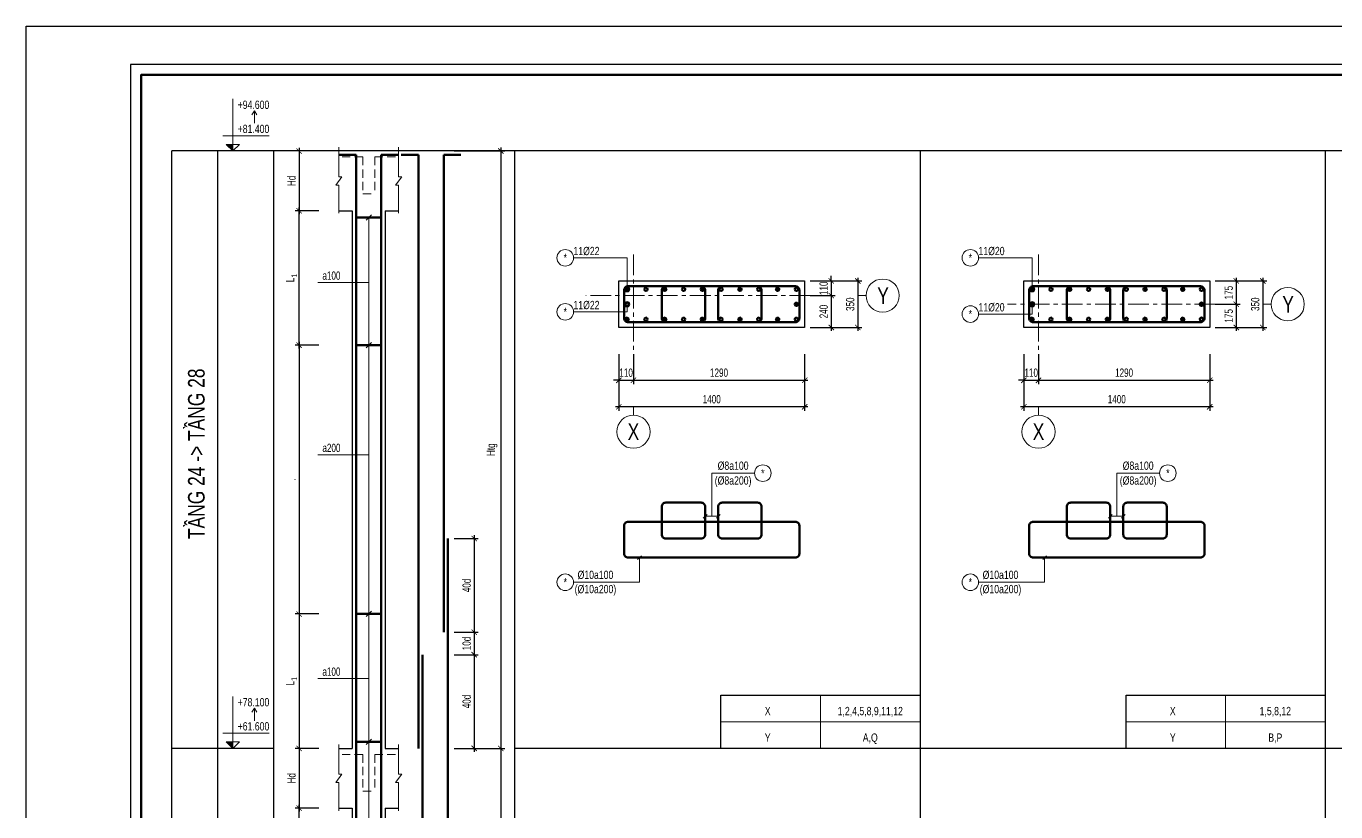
# Model space of a CAD drawing. Header units: millimetres. Extents: x -17374 to 181693, y -29783 to 15580.
# Drawn here: x 22982 to 32851, y 9663 to 15580 of the extents above; entities that cross this region are included whole.
import ezdxf
from ezdxf.enums import TextEntityAlignment as Align

# ---------------------------------------------------------------- set-up
doc = ezdxf.new("R2010")
doc.units = ezdxf.units.MM
doc.header["$LTSCALE"] = 250
doc.header["$MEASUREMENT"] = 0
for name, pattern in [('CENTER', [2, 1.25, -0.25, 0.25, -0.25]), ('CENTER2', [1.125, 0.75, -0.125, 0.125, -0.125]), ('HIDDEN', [0.375, 0.25, -0.125])]:
    doc.linetypes.add(name, pattern=pattern)
doc.layers.add('CDC-KHUNGTEN', color=7, linetype='Continuous')
for name, color, linetype, lineweight in [('CDC.01.AXIS', 160, 'CENTER2', 13), ('CDC.02.DIM', 1, 'Continuous', 18), ('CDC.03.BORDER', 3, 'Continuous', 25), ('CDC.04.HIDDEN', 8, 'HIDDEN', 15), ('CDC.05.STEEL', 4, 'Continuous', 50), ('CDC.06.TEXT', 2, 'Continuous', 18), ('CDC.11.NOTE', 8, 'Continuous', 18), ('CDC.14.STEELNUM', 9, 'Continuous', 18), ('STEEL_NODE', 6, 'Continuous', 50)]:
    doc.layers.add(name, color=color, linetype=linetype, lineweight=lineweight)
doc.styles.add('KC_BIGTEXT', font='arial.ttf', dxfattribs={"width": 0.7})
doc.styles.add('KC_SMTEXT', font='arial.ttf', dxfattribs={"width": 0.7})
doc.styles.add('KCS_BIGTEXT', font='arial.ttf', dxfattribs={"width": 0.75})
doc.styles.add('KCS_SMTEXT', font='arial.ttf', dxfattribs={"width": 0.7})
doc.dimstyles.new('KC_DIM25', dxfattribs={"dimtxt": 62.5, "dimasz": 40, "dimexe": 30, "dimexo": 0, "dimgap": 25, "dimtad": 1, "dimdec": 0, "dimzin": 13, "dimdsep": 46, "dimtxsty": 'KC_SMTEXT', "dimblk": 'ARCHTICK', "dimcen": 0, "dimdle": 25, "dimclrd": 1, "dimclre": 1, "dimclrt": 2, "dimadec": 0, "dimazin": 0, "dimtfac": 1, "dimtdec": 0, "dimtix": 1, "dimtmove": 2, "dimatfit": 3, "dimfxl": 1, "dimtolj": 1, "dimtzin": 13, "dimarcsym": 0})
doc.dimstyles.new('KCS_DIM25', dxfattribs={"dimscale": 25, "dimtxt": 2.5, "dimasz": 1.6, "dimexe": 1.2, "dimexo": 0, "dimgap": 1, "dimtad": 1, "dimdec": 0, "dimzin": 0, "dimdsep": 46, "dimtxsty": 'KCS_SMTEXT', "dimblk": 'ARCHTICK', "dimcen": 0, "dimdle": 1, "dimclrd": 1, "dimclre": 1, "dimclrt": 2, "dimadec": 0, "dimazin": 0, "dimtfac": 1, "dimtdec": 0, "dimtix": 1, "dimtmove": 2, "dimatfit": 3, "dimfxl": 1, "dimtolj": 1, "dimtzin": 0, "dimarcsym": 0})

# ---------------------------------------------------------------- blocks, each defined once
blk = doc.blocks.new('_ArchTick')
at = {"color": 0, "linetype": 'ByBlock', "const_width": 0.15}
blk.add_lwpolyline([(-0.5, -0.5), (0.5, 0.5)], dxfattribs=at)
blk = doc.blocks.new('*D420')
at = {"layer": 'CDC.02.DIM', "color": 1, "lineweight": -2, "transparency": 16777216}
for p, q in [((25038.3, 10165.3), (25038.3, 9665.3)), ((25188.3, 10140.3), (25008.3, 10140.3)), ((25188.3, 9690.3), (25008.3, 9690.3))]:
    blk.add_line(p, q, dxfattribs=at)
at = {"layer": 'Defpoints', "color": 0, "transparency": 16777216}
for p in [(25188.3, 10140.3), (25038.3, 9690.3), (25188.3, 9690.3)]:
    blk.add_point(p, dxfattribs=at)
at = {"layer": 'CDC.02.DIM', "color": 1, "lineweight": -2, "transparency": 16777216, "xscale": 40, "yscale": 40, "zscale": 40}
for p, rotation in [((25038.3, 10140.3), 90), ((25038.3, 9690.3), 270)]:
    blk.add_blockref('_ArchTick', p, dxfattribs=dict(at, rotation=rotation))
at = {"layer": 'CDC.02.DIM', "color": 2, "transparency": 16777216, "insert": (24981.5, 9915.3), "char_height": 62.5, "attachment_point": 5, "rotation": 90, "style": 'KC_SMTEXT'}
blk.add_mtext('\\A1;Hd', dxfattribs=at)
blk = doc.blocks.new('*D424')
at = {"layer": 'CDC.02.DIM', "color": 1, "lineweight": -2, "transparency": 16777216}
for p, q in [((26558.3, 10165.3), (26558.3, 5615.3)), ((26208.3, 10140.3), (26588.3, 10140.3)), ((26208.3, 5640.3), (26588.3, 5640.3))]:
    blk.add_line(p, q, dxfattribs=at)
at = {"layer": 'Defpoints', "color": 0, "transparency": 16777216}
for p in [(26208.3, 10140.3), (26208.3, 5640.3), (26558.3, 5640.3)]:
    blk.add_point(p, dxfattribs=at)
at = {"layer": 'CDC.02.DIM', "color": 1, "lineweight": -2, "transparency": 16777216, "xscale": 40, "yscale": 40, "zscale": 40}
for p, rotation in [((26558.3, 10140.3), 90), ((26558.3, 5640.3), 270)]:
    blk.add_blockref('_ArchTick', p, dxfattribs=dict(at, rotation=rotation))
at = {"layer": 'CDC.02.DIM', "color": 2, "transparency": 16777216, "insert": (26492.9, 7890.3), "char_height": 62.5, "attachment_point": 5, "rotation": 90, "style": 'KC_SMTEXT'}
blk.add_mtext('\\A1;Htg', dxfattribs=at)
blk = doc.blocks.new('*D425')
at = {"layer": 'CDC.02.DIM', "color": 1, "lineweight": -2, "transparency": 16777216}
for p, q in [((25188.3, 9690.3), (25008.3, 9690.3)), ((25038.3, 8652.8), (25038.3, 9715.3)), ((25188.3, 8677.8), (25008.3, 8677.8))]:
    blk.add_line(p, q, dxfattribs=at)
at = {"layer": 'Defpoints', "color": 0, "transparency": 16777216}
for p in [(25038.3, 9690.3), (25188.3, 9690.3), (25188.3, 8677.8)]:
    blk.add_point(p, dxfattribs=at)
at = {"layer": 'CDC.02.DIM', "color": 1, "lineweight": -2, "transparency": 16777216, "xscale": 40, "yscale": 40, "zscale": 40}
for p, rotation in [((25038.3, 9690.3), 90), ((25038.3, 8677.8), 270)]:
    blk.add_blockref('_ArchTick', p, dxfattribs=dict(at, rotation=rotation))
at = {"layer": 'CDC.02.DIM', "color": 2, "transparency": 16777216, "insert": (24982.1, 9184.1), "char_height": 62.5, "attachment_point": 5, "rotation": 90, "style": 'KC_SMTEXT'}
blk.add_mtext('\\A1;L{\\H0.7x;\\S^ 1;}', dxfattribs=at)
blk = doc.blocks.new('*D426')
at = {"layer": 'CDC.02.DIM', "color": 1, "lineweight": -2, "transparency": 16777216}
for p, q in [((25188.3, 14640.2), (25008.3, 14640.2)), ((25038.3, 14665.2), (25038.3, 14165.2)), ((25188.3, 14190.2), (25008.3, 14190.2))]:
    blk.add_line(p, q, dxfattribs=at)
at = {"layer": 'Defpoints', "color": 0, "transparency": 16777216}
for p in [(25188.3, 14640.2), (25038.3, 14190.2), (25188.3, 14190.2)]:
    blk.add_point(p, dxfattribs=at)
at = {"layer": 'CDC.02.DIM', "color": 1, "lineweight": -2, "transparency": 16777216, "xscale": 40, "yscale": 40, "zscale": 40}
for p, rotation in [((25038.3, 14640.2), 90), ((25038.3, 14190.2), 270)]:
    blk.add_blockref('_ArchTick', p, dxfattribs=dict(at, rotation=rotation))
at = {"layer": 'CDC.02.DIM', "color": 2, "transparency": 16777216, "insert": (24981.5, 14415.2), "char_height": 62.5, "attachment_point": 5, "rotation": 90, "style": 'KC_SMTEXT'}
blk.add_mtext('\\A1;Hd', dxfattribs=at)
blk = doc.blocks.new('*D413')
at = {"layer": 'CDC.02.DIM', "color": 1, "lineweight": -2, "transparency": 16777216}
for p, q in [((25038.3, 13152.7), (25038.3, 14215.2)), ((25188.3, 14190.2), (25008.3, 14190.2)), ((25188.3, 13177.7), (25008.3, 13177.7))]:
    blk.add_line(p, q, dxfattribs=at)
at = {"layer": 'Defpoints', "color": 0, "transparency": 16777216}
for p in [(25038.3, 14190.2), (25188.3, 14190.2), (25188.3, 13177.7)]:
    blk.add_point(p, dxfattribs=at)
at = {"layer": 'CDC.02.DIM', "color": 1, "lineweight": -2, "transparency": 16777216, "xscale": 40, "yscale": 40, "zscale": 40}
for p, rotation in [((25038.3, 14190.2), 90), ((25038.3, 13177.7), 270)]:
    blk.add_blockref('_ArchTick', p, dxfattribs=dict(at, rotation=rotation))
at = {"layer": 'CDC.02.DIM', "color": 2, "transparency": 16777216, "insert": (24982.1, 13683.9), "char_height": 62.5, "attachment_point": 5, "rotation": 90, "style": 'KC_SMTEXT'}
blk.add_mtext('\\A1;L{\\H0.7x;\\S^ 1;}', dxfattribs=at)
blk = doc.blocks.new('*D414')
at = {"layer": 'CDC.02.DIM', "color": 1, "lineweight": -2, "transparency": 16777216}
for p, q in [((25188.3, 13177.7), (25008.3, 13177.7)), ((25038.3, 13202.7), (25038.3, 11127.8)), ((25188.3, 11152.8), (25008.3, 11152.8))]:
    blk.add_line(p, q, dxfattribs=at)
at = {"layer": 'Defpoints', "color": 0, "transparency": 16777216}
for p in [(25188.3, 13177.7), (25038.3, 11152.8), (25188.3, 11152.8)]:
    blk.add_point(p, dxfattribs=at)
at = {"layer": 'CDC.02.DIM', "color": 1, "lineweight": -2, "transparency": 16777216, "xscale": 40, "yscale": 40, "zscale": 40}
for p, rotation in [((25038.3, 13177.7), 90), ((25038.3, 11152.8), 270)]:
    blk.add_blockref('_ArchTick', p, dxfattribs=dict(at, rotation=rotation))
at = {"layer": 'CDC.02.DIM', "color": 2, "transparency": 16777216, "insert": (24982.1, 12165.3), "char_height": 62.5, "attachment_point": 5, "rotation": 90, "style": 'KCS_SMTEXT'}
blk.add_mtext('\\A1;.', dxfattribs=at)
blk = doc.blocks.new('*D415')
at = {"layer": 'CDC.02.DIM', "color": 1, "lineweight": -2, "transparency": 16777216}
for p, q in [((25188.3, 11152.8), (25008.3, 11152.8)), ((25038.3, 11177.8), (25038.3, 10115.3)), ((25188.3, 10140.3), (25008.3, 10140.3))]:
    blk.add_line(p, q, dxfattribs=at)
at = {"layer": 'Defpoints', "color": 0, "transparency": 16777216}
for p in [(25188.3, 11152.8), (25038.3, 10140.3), (25188.3, 10140.3)]:
    blk.add_point(p, dxfattribs=at)
at = {"layer": 'CDC.02.DIM', "color": 1, "lineweight": -2, "transparency": 16777216, "xscale": 40, "yscale": 40, "zscale": 40}
for p, rotation in [((25038.3, 11152.8), 90), ((25038.3, 10140.3), 270)]:
    blk.add_blockref('_ArchTick', p, dxfattribs=dict(at, rotation=rotation))
at = {"layer": 'CDC.02.DIM', "color": 2, "transparency": 16777216, "insert": (24982.1, 10646.6), "char_height": 62.5, "attachment_point": 5, "rotation": 90, "style": 'KCS_SMTEXT'}
blk.add_mtext('\\A1;L{\\H0.7x;\\S^ 1;}', dxfattribs=at)
blk = doc.blocks.new('COS_CD')
at = {"layer": 'CDC.02.DIM'}
blk.add_hatch(color=256, dxfattribs=at).paths.add_polyline_path([(37.5, 50), (87.5, 0), (87.5, 50)])
for p, q in [((0, 0), (175, 0)), ((37.5, 50), (137.5, 50)), ((87.5, 0), (37.5, 50)), ((87.5, 0), (87.5, 50)), ((87.5, 0), (137.5, 50))]:
    blk.add_line(p, q, dxfattribs=at)
blk = doc.blocks.new('*D450')
at = {"layer": 'CDC.02.DIM', "color": 1, "lineweight": -2, "transparency": 16777216}
for p, q in [((28890.4, 13661), (29078.6, 13661)), ((29048.6, 13661), (29048.6, 13701)), ((29048.6, 13661), (29048.6, 13551)), ((28890.4, 13551), (29078.6, 13551)), ((29048.6, 13551), (29048.6, 13511))]:
    blk.add_line(p, q, dxfattribs=at)
at = {"layer": 'Defpoints', "color": 0, "transparency": 16777216}
for p in [(28890.4, 13661), (28890.4, 13551), (29048.6, 13551)]:
    blk.add_point(p, dxfattribs=at)
at = {"layer": 'CDC.02.DIM', "color": 1, "lineweight": -2, "transparency": 16777216, "xscale": 40, "yscale": 40, "zscale": 40}
for p, rotation in [((29048.6, 13661), 270), ((29048.6, 13551), 90)]:
    blk.add_blockref('_ArchTick', p, dxfattribs=dict(at, rotation=rotation))
at = {"layer": 'CDC.02.DIM', "color": 2, "transparency": 16777216, "insert": (28991.6, 13606), "char_height": 62.5, "attachment_point": 5, "rotation": 90, "style": 'KCS_SMTEXT'}
blk.add_mtext('\\A1;110', dxfattribs=at)
blk = doc.blocks.new('*D451')
at = {"layer": 'CDC.02.DIM', "color": 1, "lineweight": -2, "transparency": 16777216}
for p, q in [((28890.4, 13661), (29278.6, 13661)), ((29248.6, 13686), (29248.6, 13286)), ((28890.4, 13311), (29278.6, 13311))]:
    blk.add_line(p, q, dxfattribs=at)
at = {"layer": 'Defpoints', "color": 0, "transparency": 16777216}
for p in [(28890.4, 13661), (28890.4, 13311), (29248.6, 13311)]:
    blk.add_point(p, dxfattribs=at)
at = {"layer": 'CDC.02.DIM', "color": 1, "lineweight": -2, "transparency": 16777216, "xscale": 40, "yscale": 40, "zscale": 40}
for p, rotation in [((29248.6, 13661), 90), ((29248.6, 13311), 270)]:
    blk.add_blockref('_ArchTick', p, dxfattribs=dict(at, rotation=rotation))
at = {"layer": 'CDC.02.DIM', "color": 2, "transparency": 16777216, "insert": (29191.6, 13486), "char_height": 62.5, "attachment_point": 5, "rotation": 90, "style": 'KCS_SMTEXT'}
blk.add_mtext('\\A1;350', dxfattribs=at)
blk = doc.blocks.new('*D452')
at = {"layer": 'CDC.02.DIM', "color": 1, "lineweight": -2, "transparency": 16777216}
for p, q in [((28890.4, 13551), (29078.6, 13551)), ((29048.6, 13576), (29048.6, 13286)), ((28890.4, 13311), (29078.6, 13311))]:
    blk.add_line(p, q, dxfattribs=at)
at = {"layer": 'Defpoints', "color": 0, "transparency": 16777216}
for p in [(28890.4, 13551), (28890.4, 13311), (29048.6, 13311)]:
    blk.add_point(p, dxfattribs=at)
at = {"layer": 'CDC.02.DIM', "color": 1, "lineweight": -2, "transparency": 16777216, "xscale": 40, "yscale": 40, "zscale": 40}
for p, rotation in [((29048.6, 13551), 90), ((29048.6, 13311), 270)]:
    blk.add_blockref('_ArchTick', p, dxfattribs=dict(at, rotation=rotation))
at = {"layer": 'CDC.02.DIM', "color": 2, "transparency": 16777216, "insert": (28991.6, 13431), "char_height": 62.5, "attachment_point": 5, "rotation": 90, "style": 'KCS_SMTEXT'}
blk.add_mtext('\\A1;240', dxfattribs=at)
blk = doc.blocks.new('*D453')
at = {"layer": 'CDC.02.DIM', "color": 1, "lineweight": -2, "transparency": 16777216}
for p, q in [((27448.1, 13109.6), (27448.1, 12883.2)), ((27558.1, 13109.6), (27558.1, 12883.2)), ((27448.1, 12913.2), (27408.1, 12913.2)), ((27448.1, 12913.2), (27558.1, 12913.2)), ((27558.1, 12913.2), (27598.1, 12913.2))]:
    blk.add_line(p, q, dxfattribs=at)
at = {"layer": 'Defpoints', "color": 0, "transparency": 16777216}
for p in [(27448.1, 13109.6), (27558.1, 13109.6), (27558.1, 12913.2)]:
    blk.add_point(p, dxfattribs=at)
at = {"layer": 'CDC.02.DIM', "color": 1, "lineweight": -2, "transparency": 16777216, "xscale": 40, "yscale": 40, "zscale": 40}
blk.add_blockref('_ArchTick', (27448.1, 12913.2), dxfattribs=at)
at = {"layer": 'CDC.02.DIM', "color": 1, "lineweight": -2, "transparency": 16777216, "xscale": 40, "yscale": 40, "zscale": 40, "rotation": 180}
blk.add_blockref('_ArchTick', (27558.1, 12913.2), dxfattribs=at)
at = {"layer": 'CDC.02.DIM', "color": 2, "transparency": 16777216, "insert": (27503.1, 12970.2), "char_height": 62.5, "attachment_point": 5, "style": 'KCS_SMTEXT'}
blk.add_mtext('\\A1;110', dxfattribs=at)
blk = doc.blocks.new('*D454')
at = {"layer": 'CDC.02.DIM', "color": 1, "lineweight": -2, "transparency": 16777216}
for p, q in [((27448.1, 13109.6), (27448.1, 12683.2)), ((28848.1, 13109.6), (28848.1, 12683.2)), ((28873.1, 12713.2), (27423.1, 12713.2))]:
    blk.add_line(p, q, dxfattribs=at)
at = {"layer": 'Defpoints', "color": 0, "transparency": 16777216}
for p in [(27448.1, 13109.6), (28848.1, 13109.6), (27448.1, 12713.2)]:
    blk.add_point(p, dxfattribs=at)
at = {"layer": 'CDC.02.DIM', "color": 1, "lineweight": -2, "transparency": 16777216, "xscale": 40, "yscale": 40, "zscale": 40, "rotation": 180}
blk.add_blockref('_ArchTick', (27448.1, 12713.2), dxfattribs=at)
at = {"layer": 'CDC.02.DIM', "color": 1, "lineweight": -2, "transparency": 16777216, "xscale": 40, "yscale": 40, "zscale": 40}
blk.add_blockref('_ArchTick', (28848.1, 12713.2), dxfattribs=at)
at = {"layer": 'CDC.02.DIM', "color": 2, "transparency": 16777216, "insert": (28148.1, 12770.2), "char_height": 62.5, "attachment_point": 5, "style": 'KCS_SMTEXT'}
blk.add_mtext('\\A1;1400', dxfattribs=at)
blk = doc.blocks.new('KC_SNODE')
at = {"layer": 'STEEL_NODE'}
blk.add_hatch(color=256, dxfattribs=at).paths.add_polyline_path([(12.5, 0, 1), (-12.5, 0, 1)])
blk.add_circle((0, 0), 12.5, dxfattribs=at)
blk = doc.blocks.new('KC_SNODE_2')
at = {"layer": 'STEEL_NODE', "color": 3}
blk.add_circle((0, 0), 12.5, dxfattribs=at)
blk = doc.blocks.new('*D458')
at = {"layer": 'CDC.02.DIM', "color": 1, "lineweight": -2, "transparency": 16777216}
for p, q in [((27558.1, 13109.6), (27558.1, 12883.2)), ((28848.1, 13109.6), (28848.1, 12883.2)), ((27533.1, 12913.2), (28873.1, 12913.2))]:
    blk.add_line(p, q, dxfattribs=at)
at = {"layer": 'Defpoints', "color": 0, "transparency": 16777216}
for p in [(27558.1, 13109.6), (28848.1, 13109.6), (28848.1, 12913.2)]:
    blk.add_point(p, dxfattribs=at)
at = {"layer": 'CDC.02.DIM', "color": 1, "lineweight": -2, "transparency": 16777216, "xscale": 40, "yscale": 40, "zscale": 40, "rotation": 180}
blk.add_blockref('_ArchTick', (27558.1, 12913.2), dxfattribs=at)
at = {"layer": 'CDC.02.DIM', "color": 1, "lineweight": -2, "transparency": 16777216, "xscale": 40, "yscale": 40, "zscale": 40}
blk.add_blockref('_ArchTick', (28848.1, 12913.2), dxfattribs=at)
at = {"layer": 'CDC.02.DIM', "color": 2, "transparency": 16777216, "insert": (28203.1, 12970.2), "char_height": 62.5, "attachment_point": 5, "style": 'KCS_SMTEXT'}
blk.add_mtext('\\A1;1290', dxfattribs=at)
blk = doc.blocks.new('_Axis name')
at = {"layer": 'CDC.02.DIM'}
blk.add_line((0, 2.5), (0, 0), dxfattribs=at)
blk.add_circle((0, 7.5), 5, dxfattribs=at)
at = {"layer": 'CDC.02.DIM', "color": 4, "style": 'KCS_BIGTEXT', "width": 0.75}
blk.add_attdef('.', text='', height=5, rotation=180, dxfattribs=at).set_placement((0, 7.5), align=Align.MIDDLE)
blk = doc.blocks.new('*D427')
at = {"layer": 'CDC.02.DIM', "color": 1, "lineweight": -2, "transparency": 16777216}
for p, q in [((30500.4, 13109.6), (30500.4, 12883.2)), ((30610.4, 13109.6), (30610.4, 12883.2)), ((30500.4, 12913.2), (30460.4, 12913.2)), ((30500.4, 12913.2), (30610.4, 12913.2)), ((30610.4, 12913.2), (30650.4, 12913.2))]:
    blk.add_line(p, q, dxfattribs=at)
at = {"layer": 'Defpoints', "color": 0, "transparency": 16777216}
for p in [(30500.4, 13109.6), (30610.4, 13109.6), (30610.4, 12913.2)]:
    blk.add_point(p, dxfattribs=at)
at = {"layer": 'CDC.02.DIM', "color": 1, "lineweight": -2, "transparency": 16777216, "xscale": 40, "yscale": 40, "zscale": 40}
blk.add_blockref('_ArchTick', (30500.4, 12913.2), dxfattribs=at)
at = {"layer": 'CDC.02.DIM', "color": 1, "lineweight": -2, "transparency": 16777216, "xscale": 40, "yscale": 40, "zscale": 40, "rotation": 180}
blk.add_blockref('_ArchTick', (30610.4, 12913.2), dxfattribs=at)
at = {"layer": 'CDC.02.DIM', "color": 2, "transparency": 16777216, "insert": (30555.4, 12970.2), "char_height": 62.5, "attachment_point": 5, "style": 'KCS_SMTEXT'}
blk.add_mtext('\\A1;110', dxfattribs=at)
blk = doc.blocks.new('*D428')
at = {"layer": 'CDC.02.DIM', "color": 1, "lineweight": -2, "transparency": 16777216}
for p, q in [((30500.4, 13109.6), (30500.4, 12683.2)), ((31900.4, 13109.6), (31900.4, 12683.2)), ((31925.4, 12713.2), (30475.4, 12713.2))]:
    blk.add_line(p, q, dxfattribs=at)
at = {"layer": 'Defpoints', "color": 0, "transparency": 16777216}
for p in [(30500.4, 13109.6), (31900.4, 13109.6), (30500.4, 12713.2)]:
    blk.add_point(p, dxfattribs=at)
at = {"layer": 'CDC.02.DIM', "color": 1, "lineweight": -2, "transparency": 16777216, "xscale": 40, "yscale": 40, "zscale": 40, "rotation": 180}
blk.add_blockref('_ArchTick', (30500.4, 12713.2), dxfattribs=at)
at = {"layer": 'CDC.02.DIM', "color": 1, "lineweight": -2, "transparency": 16777216, "xscale": 40, "yscale": 40, "zscale": 40}
blk.add_blockref('_ArchTick', (31900.4, 12713.2), dxfattribs=at)
at = {"layer": 'CDC.02.DIM', "color": 2, "transparency": 16777216, "insert": (31200.4, 12770.2), "char_height": 62.5, "attachment_point": 5, "style": 'KCS_SMTEXT'}
blk.add_mtext('\\A1;1400', dxfattribs=at)
blk = doc.blocks.new('*D429')
at = {"layer": 'CDC.02.DIM', "color": 1, "lineweight": -2, "transparency": 16777216}
for p, q in [((30610.4, 13109.6), (30610.4, 12883.2)), ((31900.4, 13109.6), (31900.4, 12883.2)), ((30585.4, 12913.2), (31925.4, 12913.2))]:
    blk.add_line(p, q, dxfattribs=at)
at = {"layer": 'Defpoints', "color": 0, "transparency": 16777216}
for p in [(30610.4, 13109.6), (31900.4, 13109.6), (31900.4, 12913.2)]:
    blk.add_point(p, dxfattribs=at)
at = {"layer": 'CDC.02.DIM', "color": 1, "lineweight": -2, "transparency": 16777216, "xscale": 40, "yscale": 40, "zscale": 40, "rotation": 180}
blk.add_blockref('_ArchTick', (30610.4, 12913.2), dxfattribs=at)
at = {"layer": 'CDC.02.DIM', "color": 1, "lineweight": -2, "transparency": 16777216, "xscale": 40, "yscale": 40, "zscale": 40}
blk.add_blockref('_ArchTick', (31900.4, 12913.2), dxfattribs=at)
at = {"layer": 'CDC.02.DIM', "color": 2, "transparency": 16777216, "insert": (31255.4, 12970.2), "char_height": 62.5, "attachment_point": 5, "style": 'KCS_SMTEXT'}
blk.add_mtext('\\A1;1290', dxfattribs=at)
blk = doc.blocks.new('*D462')
at = {"layer": 'CDC.02.DIM', "color": 1, "lineweight": -2, "transparency": 16777216}
for p, q in [((31942.7, 13661), (32130.8, 13661)), ((32100.8, 13686), (32100.8, 13461)), ((31942.7, 13486), (32130.8, 13486))]:
    blk.add_line(p, q, dxfattribs=at)
at = {"layer": 'Defpoints', "color": 0, "transparency": 16777216}
for p in [(31942.7, 13661), (31942.7, 13486), (32100.8, 13486)]:
    blk.add_point(p, dxfattribs=at)
at = {"layer": 'CDC.02.DIM', "color": 1, "lineweight": -2, "transparency": 16777216, "xscale": 40, "yscale": 40, "zscale": 40}
for p, rotation in [((32100.8, 13661), 90), ((32100.8, 13486), 270)]:
    blk.add_blockref('_ArchTick', p, dxfattribs=dict(at, rotation=rotation))
at = {"layer": 'CDC.02.DIM', "color": 2, "transparency": 16777216, "insert": (32043.9, 13573.5), "char_height": 62.5, "attachment_point": 5, "rotation": 90, "style": 'KCS_SMTEXT'}
blk.add_mtext('\\A1;175', dxfattribs=at)
blk = doc.blocks.new('*D463')
at = {"layer": 'CDC.02.DIM', "color": 1, "lineweight": -2, "transparency": 16777216}
for p, q in [((31942.7, 13661), (32330.8, 13661)), ((32300.8, 13686), (32300.8, 13286)), ((31942.7, 13311), (32330.8, 13311))]:
    blk.add_line(p, q, dxfattribs=at)
at = {"layer": 'Defpoints', "color": 0, "transparency": 16777216}
for p in [(31942.7, 13661), (31942.7, 13311), (32300.8, 13311)]:
    blk.add_point(p, dxfattribs=at)
at = {"layer": 'CDC.02.DIM', "color": 1, "lineweight": -2, "transparency": 16777216, "xscale": 40, "yscale": 40, "zscale": 40}
for p, rotation in [((32300.8, 13661), 90), ((32300.8, 13311), 270)]:
    blk.add_blockref('_ArchTick', p, dxfattribs=dict(at, rotation=rotation))
at = {"layer": 'CDC.02.DIM', "color": 2, "transparency": 16777216, "insert": (32243.9, 13486), "char_height": 62.5, "attachment_point": 5, "rotation": 90, "style": 'KCS_SMTEXT'}
blk.add_mtext('\\A1;350', dxfattribs=at)
blk = doc.blocks.new('*D464')
at = {"layer": 'CDC.02.DIM', "color": 1, "lineweight": -2, "transparency": 16777216}
for p, q in [((31942.7, 13486), (32130.8, 13486)), ((32100.8, 13511), (32100.8, 13286)), ((31942.7, 13311), (32130.8, 13311))]:
    blk.add_line(p, q, dxfattribs=at)
at = {"layer": 'Defpoints', "color": 0, "transparency": 16777216}
for p in [(31942.7, 13486), (31942.7, 13311), (32100.8, 13311)]:
    blk.add_point(p, dxfattribs=at)
at = {"layer": 'CDC.02.DIM', "color": 1, "lineweight": -2, "transparency": 16777216, "xscale": 40, "yscale": 40, "zscale": 40}
for p, rotation in [((32100.8, 13486), 90), ((32100.8, 13311), 270)]:
    blk.add_blockref('_ArchTick', p, dxfattribs=dict(at, rotation=rotation))
at = {"layer": 'CDC.02.DIM', "color": 2, "transparency": 16777216, "insert": (32043.9, 13398.5), "char_height": 62.5, "attachment_point": 5, "rotation": 90, "style": 'KCS_SMTEXT'}
blk.add_mtext('\\A1;175', dxfattribs=at)
blk = doc.blocks.new('*D490')
at = {"layer": 'CDC.02.DIM', "color": 1, "lineweight": -2, "transparency": 16777216}
for p, q in [((26208.3, 11014.8), (26388.3, 11014.8)), ((26358.3, 11039.8), (26358.3, 10821.2)), ((26208.3, 10846.2), (26388.3, 10846.2))]:
    blk.add_line(p, q, dxfattribs=at)
at = {"layer": 'Defpoints', "color": 0, "transparency": 16777216}
for p in [(26208.3, 11014.8), (26208.3, 10846.2), (26358.3, 10846.2)]:
    blk.add_point(p, dxfattribs=at)
at = {"layer": 'CDC.02.DIM', "color": 1, "lineweight": -2, "transparency": 16777216, "xscale": 40, "yscale": 40, "zscale": 40}
for p, rotation in [((26358.3, 11014.8), 90), ((26358.3, 10846.2), 270)]:
    blk.add_blockref('_ArchTick', p, dxfattribs=dict(at, rotation=rotation))
at = {"layer": 'CDC.02.DIM', "color": 2, "transparency": 16777216, "insert": (26301.4, 10930.5), "char_height": 62.5, "attachment_point": 5, "rotation": 90, "style": 'KC_SMTEXT'}
blk.add_mtext('\\A1;10d', dxfattribs=at)
blk = doc.blocks.new('*D491')
at = {"layer": 'CDC.02.DIM', "color": 1, "lineweight": -2, "transparency": 16777216}
for p, q in [((26358.3, 11745.7), (26358.3, 10989.8)), ((26208.3, 11720.7), (26388.3, 11720.7)), ((26208.3, 11014.8), (26388.3, 11014.8))]:
    blk.add_line(p, q, dxfattribs=at)
at = {"layer": 'Defpoints', "color": 0, "transparency": 16777216}
for p in [(26208.3, 11720.7), (26208.3, 11014.8), (26358.3, 11014.8)]:
    blk.add_point(p, dxfattribs=at)
at = {"layer": 'CDC.02.DIM', "color": 1, "lineweight": -2, "transparency": 16777216, "xscale": 40, "yscale": 40, "zscale": 40}
for p, rotation in [((26358.3, 11720.7), 90), ((26358.3, 11014.8), 270)]:
    blk.add_blockref('_ArchTick', p, dxfattribs=dict(at, rotation=rotation))
at = {"layer": 'CDC.02.DIM', "color": 2, "transparency": 16777216, "insert": (26301.4, 11367.8), "char_height": 62.5, "attachment_point": 5, "rotation": 90, "style": 'KC_SMTEXT'}
blk.add_mtext('\\A1;40d', dxfattribs=at)
blk = doc.blocks.new('*D492')
at = {"layer": 'CDC.02.DIM', "color": 1, "lineweight": -2, "transparency": 16777216}
for p, q in [((26358.3, 10871.2), (26358.3, 10115.3)), ((26208.3, 10846.2), (26388.3, 10846.2)), ((26208.3, 10140.3), (26388.3, 10140.3))]:
    blk.add_line(p, q, dxfattribs=at)
at = {"layer": 'Defpoints', "color": 0, "transparency": 16777216}
for p in [(26208.3, 10846.2), (26208.3, 10140.3), (26358.3, 10140.3)]:
    blk.add_point(p, dxfattribs=at)
at = {"layer": 'CDC.02.DIM', "color": 1, "lineweight": -2, "transparency": 16777216, "xscale": 40, "yscale": 40, "zscale": 40}
for p, rotation in [((26358.3, 10846.2), 90), ((26358.3, 10140.3), 270)]:
    blk.add_blockref('_ArchTick', p, dxfattribs=dict(at, rotation=rotation))
at = {"layer": 'CDC.02.DIM', "color": 2, "transparency": 16777216, "insert": (26301.4, 10493.3), "char_height": 62.5, "attachment_point": 5, "rotation": 90, "style": 'KC_SMTEXT'}
blk.add_mtext('\\A1;40d', dxfattribs=at)
blk = doc.blocks.new('*D493')
at = {"layer": 'CDC.02.DIM', "color": 1, "lineweight": -2, "transparency": 16777216}
for p, q in [((26208.3, 14640.3), (26588.3, 14640.3)), ((26558.3, 14665.3), (26558.3, 10115.3)), ((26208.3, 10140.3), (26588.3, 10140.3))]:
    blk.add_line(p, q, dxfattribs=at)
at = {"layer": 'Defpoints', "color": 0, "transparency": 16777216}
for p in [(26208.3, 14640.3), (26208.3, 10140.3), (26558.3, 10140.3)]:
    blk.add_point(p, dxfattribs=at)
at = {"layer": 'CDC.02.DIM', "color": 1, "lineweight": -2, "transparency": 16777216, "xscale": 40, "yscale": 40, "zscale": 40}
for p, rotation in [((26558.3, 14640.3), 90), ((26558.3, 10140.3), 270)]:
    blk.add_blockref('_ArchTick', p, dxfattribs=dict(at, rotation=rotation))
at = {"layer": 'CDC.02.DIM', "color": 2, "transparency": 16777216, "insert": (26492.9, 12390.3), "char_height": 62.5, "attachment_point": 5, "rotation": 90, "style": 'KC_SMTEXT'}
blk.add_mtext('\\A1;Htg', dxfattribs=at)
blk = doc.blocks.new('Khung tên chuẩn')
at = {"layer": 'CDC-KHUNGTEN', "color": 8}
blk.add_lwpolyline([(75096, 1100), (83000, 1100), (83000, 58300), (3000, 58300), (3000, 1100), (75096, 1100)], dxfattribs=at)
at = {"layer": 'CDC-KHUNGTEN', "color": 255, "lineweight": 60}
blk.add_lwpolyline([(74900, 1400), (74900, 58000), (3300, 58000), (3300, 1400), (74900, 1400)], close=True, dxfattribs=at)
at = {"layer": 'Defpoints', "color": 1, "ltscale": 0.2}
blk.add_lwpolyline([(0, 0), (0, 59400), (84100, 59400), (84100, 0), (0, 0)], close=True, dxfattribs=at)

msp = doc.modelspace()

# ---------------------------------------------------------------- linework, layer by layer
at = {"layer": 'CDC.01.AXIS', "linetype": 'CENTER', "ltscale": 0.5}
for p, q in [((27558.14, 13860.98), (27558.14, 13109.64)), ((30610.43, 13860.98), (30610.43, 13109.64)), ((28890.37, 13550.98), (27199.71, 13550.98)), ((31942.66, 13485.98), (30377.89, 13485.98))]:
    msp.add_line(p, q, dxfattribs=at)
at = {"layer": 'CDC.02.DIM'}
for p, q in [((24539.21, 14640.33), (24539.21, 15032.22)), ((24701.71, 14942.12), (24683.38, 14912.26)), ((24701.71, 14848.78), (24701.71, 14942.12)), ((24701.71, 14942.12), (24720.03, 14912.26)), ((24464.21, 14755.33), (24814.21, 14755.33)), ((29248.56, 13550.98), (29311.06, 13550.98)), ((32300.85, 13485.98), (32363.35, 13485.98)), ((24539.21, 10140.41), (24539.21, 10532.3)), ((24701.71, 10442.19), (24683.38, 10412.34)), ((24701.71, 10348.86), (24701.71, 10442.19)), ((24701.71, 10442.19), (24720.03, 10412.34)), ((24464.21, 10255.41), (24814.21, 10255.41))]:
    msp.add_line(p, q, dxfattribs=at)
for centre in [(29436.06, 13550.98), (32488.35, 13485.98)]:
    msp.add_circle(centre, 125, dxfattribs=at)
at = {"layer": 'CDC.03.BORDER'}
for p, q in [((24078.87, 449.69), (24078.87, 14640.33)), ((42262.73, 14640.33), (24078.87, 14640.33)), ((24426.71, 1140.33), (24426.71, 14640.33)), ((24849.22, 449.69), (24849.22, 14640.33)), ((26665.43, 449.69), (26665.43, 14640.33)), ((29717.72, 14640.33), (29717.72, 826.99)), ((32770.01, 14640.33), (32770.01, 826.99)), ((25338.3, 14190.18), (25438.3, 14190.18)), ((25438.3, 14190.18), (25438.3, 10140.33)), ((25583.3, 14160.18), (25543.3, 14120.18)), ((25688.3, 14190.18), (25688.3, 10140.33)), ((25688.3, 14190.18), (25788.3, 14190.18)), ((25583.3, 13197.72), (25543.3, 13157.72)), ((25583.3, 11172.79), (25543.3, 11132.79)), ((28217.72, 10140.33), (28217.72, 10540.33)), ((28217.72, 10140.33), (28217.72, 10540.33)), ((28217.72, 10540.33), (29717.72, 10540.33)), ((28217.72, 10540.33), (29717.72, 10540.33)), ((31270.01, 10140.33), (31270.01, 10540.33)), ((31270.01, 10140.33), (31270.01, 10540.33)), ((31270.01, 10540.33), (32770.01, 10540.33)), ((31270.01, 10540.33), (32770.01, 10540.33)), ((25583.3, 10210.33), (25543.3, 10170.33)), ((24849.22, 10140.33), (24078.87, 10140.33)), ((25338.3, 10140.44), (25438.3, 10140.44)), ((25688.3, 10140.44), (25788.3, 10140.44)), ((42262.73, 10140.33), (26665.43, 10140.33)), ((25338.3, 9690.33), (25438.3, 9690.33)), ((25438.3, 9690.33), (25438.3, 5640.49)), ((25688.3, 9690.33), (25688.3, 5640.49)), ((25688.3, 9690.33), (25788.3, 9690.33))]:
    msp.add_line(p, q, dxfattribs=at)
for points in [[(28848.14, 13660.98), (28848.14, 13310.98), (27448.14, 13310.98), (27448.14, 13660.98)], [(31900.43, 13660.98), (31900.43, 13310.98), (30500.43, 13310.98), (30500.43, 13660.98)]]:
    msp.add_lwpolyline(points, close=True, dxfattribs=at)
at = {"layer": 'CDC.04.HIDDEN', "color": 8, "linetype": 'HIDDEN'}
for p, q in [((25518.3, 14595.18), (25338.3, 14595.18)), ((25518.3, 14595.18), (25518.3, 14317.14)), ((25608.3, 14595.18), (25608.3, 14317.14)), ((25608.3, 14595.18), (25788.3, 14595.18)), ((25518.3, 14317.14), (25608.3, 14317.14)), ((25518.3, 10095.33), (25338.3, 10095.33)), ((25518.3, 10095.33), (25518.3, 9817.3)), ((25608.3, 10095.33), (25608.3, 9817.3)), ((25608.3, 10095.33), (25788.3, 10095.33)), ((25518.3, 9817.3), (25608.3, 9817.3))]:
    msp.add_line(p, q, dxfattribs=at)
at = {"layer": 'CDC.05.STEEL', "color": 4}
for p, q in [((25338.3, 14610.33), (25468.3, 14610.33)), ((25468.3, 14610.33), (25468.3, 10140.33)), ((25658.3, 14610.33), (25658.3, 10140.33)), ((25658.3, 14610.33), (25788.3, 14610.33)), ((25808.3, 14610.33), (25938.3, 14610.33)), ((25938.3, 14610.33), (25938.3, 10140.44)), ((26128.3, 14610.33), (26128.3, 11014.94)), ((26128.3, 14610.33), (26258.3, 14610.33)), ((25468.3, 14140.18), (25658.3, 14140.18)), ((25468.3, 13177.72), (25658.3, 13177.72)), ((26158.3, 11720.77), (26158.3, 6515)), ((25468.3, 11152.79), (25658.3, 11152.79)), ((25968.3, 10846.27), (25968.3, 5640.49)), ((25468.3, 10190.33), (25658.3, 10190.33)), ((25468.3, 10140.33), (25468.3, 5640.49)), ((25658.3, 10140.33), (25658.3, 5640.49))]:
    msp.add_line(p, q, dxfattribs=at)
at = {"layer": 'CDC.05.STEEL'}
for points in [[(27488.14, 13590.98), (27488.14, 13380.98, 0.4142136), (27518.14, 13350.98), (28778.4, 13350.98, 0.4142136), (28808.4, 13380.98), (28808.4, 13590.98, 0.4142136), (28778.4, 13620.98), (27518.14, 13620.98, 0.4142136)], [(27801.56, 13350.98), (28068.44, 13350.98, 0.4142136), (28098.44, 13380.98), (28098.44, 13590.98, 0.4142136), (28068.44, 13620.98), (27801.56, 13620.98, 0.4142136), (27771.56, 13590.98), (27771.56, 13380.98, 0.4142136)], [(28227.07, 13350.98), (28493.95, 13350.98, 0.4142136), (28523.95, 13380.98), (28523.95, 13590.98, 0.4142136), (28493.95, 13620.98), (28227.07, 13620.98, 0.4142136), (28197.07, 13590.98), (28197.07, 13380.98, 0.4142136)], [(30540.43, 13590.98), (30540.43, 13380.98, 0.4142136), (30570.43, 13350.98), (31830.68, 13350.98, 0.4142136), (31860.68, 13380.98), (31860.68, 13590.98, 0.4142136), (31830.68, 13620.98), (30570.43, 13620.98, 0.4142136)], [(30853.85, 13350.98), (31120.73, 13350.98, 0.4142136), (31150.73, 13380.98), (31150.73, 13590.98, 0.4142136), (31120.73, 13620.98), (30853.85, 13620.98, 0.4142136), (30823.85, 13590.98), (30823.85, 13380.98, 0.4142136)], [(31279.36, 13350.98), (31546.24, 13350.98, 0.4142136), (31576.24, 13380.98), (31576.24, 13590.98, 0.4142136), (31546.24, 13620.98), (31279.36, 13620.98, 0.4142136), (31249.36, 13590.98), (31249.36, 13380.98, 0.4142136)], [(27801.56, 11721.34), (28068.44, 11721.34, 0.4142136), (28098.44, 11751.34), (28098.44, 11961.34, 0.4142136), (28068.44, 11991.34), (27801.56, 11991.34, 0.4142136), (27771.56, 11961.34), (27771.56, 11751.34, 0.4142136)], [(28227.07, 11721.34), (28493.95, 11721.34, 0.4142136), (28523.95, 11751.34), (28523.95, 11961.34, 0.4142136), (28493.95, 11991.34), (28227.07, 11991.34, 0.4142136), (28197.07, 11961.34), (28197.07, 11751.34, 0.4142136)], [(30853.85, 11721.34), (31120.73, 11721.34, 0.4142136), (31150.73, 11751.34), (31150.73, 11961.34, 0.4142136), (31120.73, 11991.34), (30853.85, 11991.34, 0.4142136), (30823.85, 11961.34), (30823.85, 11751.34, 0.4142136)], [(31279.36, 11721.34), (31546.24, 11721.34, 0.4142136), (31576.24, 11751.34), (31576.24, 11961.34, 0.4142136), (31546.24, 11991.34), (31279.36, 11991.34, 0.4142136), (31249.36, 11961.34), (31249.36, 11751.34, 0.4142136)], [(27488.14, 11817.92), (27488.14, 11607.92, 0.4142136), (27518.14, 11577.92), (28778.4, 11577.92, 0.4142136), (28808.4, 11607.92), (28808.4, 11817.92, 0.4142136), (28778.4, 11847.92), (27518.14, 11847.92, 0.4142136)], [(30540.43, 11817.92), (30540.43, 11607.92, 0.4142136), (30570.43, 11577.92), (31830.68, 11577.92, 0.4142136), (31860.68, 11607.92), (31860.68, 11817.92, 0.4142136), (31830.68, 11847.92), (30570.43, 11847.92, 0.4142136)]]:
    msp.add_lwpolyline(points, format="xyb", close=True, dxfattribs=at)
at = {"layer": 'CDC.11.NOTE', "color": 1}
for p, q in [((25563.3, 5690.49), (25563.3, 14140.18)), ((25563.3, 13650.42), (25179.08, 13650.42)), ((25563.3, 12352.61), (25179.08, 12352.61)), ((28147.75, 11888.92), (28147.75, 12213.66)), ((28147.75, 12213.66), (28470.41, 12213.66)), ((31200.04, 11888.92), (31200.04, 12213.66)), ((31200.04, 12213.66), (31522.7, 12213.66)), ((28084.38, 11874.85), (28112.5, 11902.98)), ((28197.07, 11888.92), (28098.44, 11888.92)), ((28183.01, 11874.85), (28211.13, 11902.98)), ((31136.67, 11874.85), (31164.79, 11902.98)), ((31249.36, 11888.92), (31150.73, 11888.92)), ((31235.3, 11874.85), (31263.42, 11902.98)), ((27589.78, 11563.86), (27617.9, 11591.98)), ((30642.07, 11563.86), (30670.19, 11591.98)), ((25563.3, 10667.37), (25179.08, 10667.37)), ((28967.72, 10140.33), (28967.72, 10540.33)), ((28967.72, 10140.33), (28967.72, 10540.33)), ((32020.01, 10140.33), (32020.01, 10540.33)), ((32020.01, 10140.33), (32020.01, 10540.33)), ((28217.72, 10340.33), (29717.72, 10340.33)), ((28217.72, 10340.33), (29717.72, 10340.33)), ((31270.01, 10340.33), (32770.01, 10340.33)), ((31270.01, 10340.33), (32770.01, 10340.33))]:
    msp.add_line(p, q, dxfattribs=at)
for points in [[(25338.3, 14170.7), (25338.3, 14383.93), (25314.86, 14383.93), (25361.74, 14446.43), (25338.3, 14446.43), (25338.3, 14669.91)], [(25788.3, 14170.7), (25788.3, 14383.93), (25764.86, 14383.93), (25811.74, 14446.43), (25788.3, 14446.43), (25788.3, 14669.91)], [(27509.88, 13619.82), (27509.88, 13835.59), (27107.02, 13835.59)], [(30562.16, 13619.82), (30562.16, 13835.59), (30159.31, 13835.59)], [(27509.88, 13465.15), (27509.88, 13428.77), (27107.02, 13428.77)], [(30562.16, 13465.15), (30562.16, 13411.62), (30159.31, 13411.62)], [(27509.88, 13351.05), (27509.88, 13352.15)], [(30562.16, 13351.05), (30562.16, 13352.15)], [(27602.83, 11577.92), (27602.83, 11391.96), (27107.02, 11391.96)], [(30655.12, 11577.92), (30655.12, 11391.96), (30159.31, 11391.96)], [(25338.3, 9670.86), (25338.3, 9884.08), (25314.86, 9884.08), (25361.74, 9946.58), (25338.3, 9946.58), (25338.3, 10170.06)], [(25788.3, 9670.86), (25788.3, 9884.08), (25764.86, 9884.08), (25811.74, 9946.58), (25788.3, 9946.58), (25788.3, 10170.06)]]:
    msp.add_lwpolyline(points, dxfattribs=at)
for centre in [(27509.88, 13598.99), (30562.16, 13598.99), (27509.88, 13485.98), (30562.16, 13485.98)]:
    msp.add_circle(centre, 20.83, dxfattribs=at)
at = {"layer": 'CDC.14.STEELNUM'}
for centre in [(27044.52, 13835.59), (30096.81, 13835.59), (27044.52, 13428.77), (30096.81, 13411.62), (28532.91, 12213.66), (31585.2, 12213.66), (27044.52, 11391.96), (30096.81, 11391.96)]:
    msp.add_circle(centre, 62.5, dxfattribs=at)

# ---------------------------------------------------------------- block references
at = {"xscale": 0.2622917978442274, "yscale": 0.2622917978442274, "zscale": 0.2622917978442274}
msp.add_blockref('Khung tên chuẩn', (22982.18, 0), dxfattribs=at)
at = {"layer": 'CDC.02.DIM'}
for p in [(24451.71, 14640.33), (24451.71, 10140.41)]:
    msp.add_blockref('COS_CD', p, dxfattribs=at)
at = {"layer": 'CDC.02.DIM', "xscale": 25, "yscale": 25, "zscale": 25, "rotation": 180}
for p in [(27558.14, 12713.25), (30610.43, 12713.25)]:
    msp.add_blockref('_Axis name', p, dxfattribs=at).add_auto_attribs({'.': 'X'})
at = {"layer": 'STEEL_NODE', "xscale": -1}
for name, p in [('KC_SNODE', (27509.88, 13598.99)), ('KC_SNODE_2', (27651.71, 13598.99)), ('KC_SNODE_2', (27793.55, 13598.99)), ('KC_SNODE_2', (27935.39, 13598.99)), ('KC_SNODE_2', (28077.22, 13598.99)), ('KC_SNODE_2', (28219.06, 13598.99)), ('KC_SNODE_2', (28360.9, 13598.99)), ('KC_SNODE_2', (28502.73, 13598.99)), ('KC_SNODE_2', (28644.57, 13598.99)), ('KC_SNODE_2', (28786.41, 13598.99)), ('KC_SNODE', (30562.16, 13598.99)), ('KC_SNODE_2', (30704, 13598.99)), ('KC_SNODE_2', (30845.84, 13598.99)), ('KC_SNODE_2', (30987.67, 13598.99)), ('KC_SNODE_2', (31129.51, 13598.99)), ('KC_SNODE_2', (31271.35, 13598.99)), ('KC_SNODE_2', (31413.18, 13598.99)), ('KC_SNODE_2', (31555.02, 13598.99)), ('KC_SNODE_2', (31696.86, 13598.99)), ('KC_SNODE_2', (31838.7, 13598.99)), ('KC_SNODE_2', (28786.41, 13485.98)), ('KC_SNODE_2', (31838.7, 13485.98))]:
    msp.add_blockref(name, p, dxfattribs=at)
at = {"layer": 'STEEL_NODE'}
for name, p in [('KC_SNODE_2', (27509.88, 13598.99)), ('KC_SNODE', (27793.55, 13598.99)), ('KC_SNODE', (28077.22, 13598.99)), ('KC_SNODE', (28360.9, 13598.99)), ('KC_SNODE', (28644.57, 13598.99)), ('KC_SNODE_2', (30562.16, 13598.99)), ('KC_SNODE', (30845.84, 13598.99)), ('KC_SNODE', (31129.51, 13598.99)), ('KC_SNODE', (31413.18, 13598.99)), ('KC_SNODE', (31696.86, 13598.99)), ('KC_SNODE_2', (27509.88, 13485.98)), ('KC_SNODE', (28786.41, 13485.98)), ('KC_SNODE_2', (30562.16, 13485.98)), ('KC_SNODE', (31838.7, 13485.98))]:
    msp.add_blockref(name, p, dxfattribs=at)
at = {"layer": 'STEEL_NODE', "rotation": 180}
for name, p in [('KC_SNODE', (27509.88, 13372.98)), ('KC_SNODE_2', (27651.71, 13372.98)), ('KC_SNODE_2', (27793.55, 13372.98)), ('KC_SNODE_2', (27935.39, 13372.98)), ('KC_SNODE_2', (28077.22, 13372.98)), ('KC_SNODE_2', (28219.06, 13372.98)), ('KC_SNODE_2', (28360.9, 13372.98)), ('KC_SNODE_2', (28502.73, 13372.98)), ('KC_SNODE_2', (28644.57, 13372.98)), ('KC_SNODE_2', (28786.41, 13372.98)), ('KC_SNODE', (30562.16, 13372.98)), ('KC_SNODE_2', (30704, 13372.98)), ('KC_SNODE_2', (30845.84, 13372.98)), ('KC_SNODE_2', (30987.67, 13372.98)), ('KC_SNODE_2', (31129.51, 13372.98)), ('KC_SNODE_2', (31271.35, 13372.98)), ('KC_SNODE_2', (31413.18, 13372.98)), ('KC_SNODE_2', (31555.02, 13372.98)), ('KC_SNODE_2', (31696.86, 13372.98)), ('KC_SNODE_2', (31838.7, 13372.98))]:
    msp.add_blockref(name, p, dxfattribs=at)
at = {"layer": 'STEEL_NODE', "xscale": -1, "rotation": 180}
for name, p in [('KC_SNODE_2', (27509.88, 13372.98)), ('KC_SNODE', (27793.55, 13372.98)), ('KC_SNODE', (28077.22, 13372.98)), ('KC_SNODE', (28360.9, 13372.98)), ('KC_SNODE', (28644.57, 13372.98)), ('KC_SNODE_2', (30562.16, 13372.98)), ('KC_SNODE', (30845.84, 13372.98)), ('KC_SNODE', (31129.51, 13372.98)), ('KC_SNODE', (31413.18, 13372.98)), ('KC_SNODE', (31696.86, 13372.98))]:
    msp.add_blockref(name, p, dxfattribs=at)

# ---------------------------------------------------------------- texts
at = {"layer": 'CDC.02.DIM', "color": 4, "style": 'KCS_BIGTEXT', "text_generation_flag": 6, "width": 0.75}
for p in [(29438.98, 13550.98), (32491.27, 13485.98)]:
    msp.add_attdef('Y', text='.', height=125, rotation=180, dxfattribs=at).set_placement(p, align=Align.MIDDLE)
at = {"layer": 'CDC.06.TEXT', "color": 2, "style": 'KC_SMTEXT', "width": 0.75}
for s, p in [('+94.600', (24814.21, 14956.98)), ('+81.400', (24814.21, 14775.33)), ('+78.100', (24814.21, 10457.06)), ('+61.600', (24814.21, 10275.41))]:
    msp.add_text(s, height=62.5, dxfattribs=at).set_placement(p, align=Align.RIGHT)
at = {"layer": 'CDC.06.TEXT', "style": 'KC_SMTEXT', "width": 0.75}
for s, p in [('11%%C22', (27204.26, 13855.59)), ('11%%C20', (30256.55, 13855.59)), ('11%%C22', (27204.26, 13448.77)), ('11%%C20', (30256.55, 13431.62)), ('%%c8a100', (28309.08, 12238.66)), ('%%c8a100', (31361.37, 12238.66)), ('(%%C8a200)', (28309.08, 12127.01)), ('(%%C8a200)', (31361.37, 12127.01)), ('%%C10a100', (27271.81, 11416.35)), ('%%C10a100', (30324.1, 11416.35)), ('(%%C10a200)', (27271.81, 11309.15)), ('(%%C10a200)', (30324.1, 11309.15)), ('1,2,4,5,8,9,11,12', (29342.72, 10390.33)), ('1,5,8,12', (32395.01, 10390.33)), ('A,Q', (29342.72, 10190.33)), ('B,P', (32395.01, 10190.33))]:
    msp.add_text(s, height=62.5, dxfattribs=at).set_placement(p, align=Align.CENTER)
at = {"layer": 'CDC.06.TEXT', "color": 2, "style": 'KC_SMTEXT', "width": 0.7}
for s, p in [('a100', (25214.26, 13670.42)), ('a200', (25214.26, 12372.61)), ('a100', (25214.26, 10687.37))]:
    msp.add_text(s, height=62.5, dxfattribs=at).set_placement(p)
at = {"layer": 'CDC.06.TEXT', "color": 4, "style": 'KC_BIGTEXT', "width": 0.75}
msp.add_text('TẦNG 24 -> TẦNG 28', height=125, rotation=90, dxfattribs=at).set_placement((24326.71, 12359.52), align=Align.CENTER)
at = {"layer": 'CDC.06.TEXT', "style": 'KC_SMTEXT', "width": 0.75}
for s, p in [('X', (28548.07, 10390.33)), ('X', (31600.36, 10390.33)), ('Y', (28548.07, 10190.33)), ('Y', (31600.36, 10190.33))]:
    msp.add_text(s, height=62.5, dxfattribs=at).set_placement(p)
at = {"layer": 'CDC.14.STEELNUM', "color": 2, "style": 'KC_SMTEXT', "width": 0.75}
for p in [(27044.52, 13835.59), (30096.81, 13835.59), (27044.52, 13428.77), (30096.81, 13411.62), (28533.13, 12213.66), (31585.42, 12213.66), (27044.52, 11391.96), (30096.81, 11391.96)]:
    msp.add_text('*', height=62.5, dxfattribs=at).set_placement(p, align=Align.MIDDLE_CENTER)

# ---------------------------------------------------------------- dimensions: what is measured, and where the dimension line sits
at = {"layer": 'CDC.02.DIM'}
for base, p1, p2, angle, text, picture, middle in [((25038.3, 14190.18), (25188.3, 14640.18), (25188.3, 14190.18), 270, 'Hd', '*D426', (24981.54, 14415.18)), ((26558.3, 10140.33), (26208.3, 14640.33), (26208.3, 10140.33), 270, 'Htg', '*D493', (26492.86, 12390.33)), ((25038.3, 14190.18), (25188.3, 13177.72), (25188.3, 14190.18), 90, 'L{\\H0.7x;\\S^ 1;}', '*D413', (24982.05, 13683.95)), ((26358.3, 11014.84), (26208.3, 11720.72), (26208.3, 11014.84), 90, '40d', '*D491', (26301.39, 11367.78)), ((26358.3, 10846.21), (26208.3, 11014.84), (26208.3, 10846.21), 90, '10d', '*D490', (26301.39, 10930.53)), ((26358.3, 10140.33), (26208.3, 10846.21), (26208.3, 10140.33), 90, '40d', '*D492', (26301.39, 10493.27)), ((25038.3, 9690.33), (25188.3, 10140.33), (25188.3, 9690.33), 270, 'Hd', '*D420', (24981.54, 9915.33)), ((26558.3, 5640.33), (26208.3, 10140.33), (26208.3, 5640.33), 270, 'Htg', '*D424', (26492.86, 7890.33)), ((25038.3, 9690.33), (25188.3, 8677.83), (25188.3, 9690.33), 90, 'L{\\H0.7x;\\S^ 1;}', '*D425', (24982.05, 9184.08))]:
    dim = msp.add_linear_dim(base=base, p1=p1, p2=p2, angle=angle, text=text, dimstyle='KC_DIM25', dxfattribs=at)
    dim.commit()
    dim.dimension.update_dxf_attribs({"geometry": picture, "text_midpoint": middle})
for base, p1, p2, angle, picture, middle in [((29048.56, 13550.98), (28890.37, 13660.98), (28890.37, 13550.98), 90, '*D450', (28991.65, 13605.98)), ((29248.56, 13310.98), (28890.37, 13660.98), (28890.37, 13310.98), 90, '*D451', (29191.62, 13485.98)), ((32100.85, 13485.98), (31942.66, 13660.98), (31942.66, 13485.98), 90, '*D462', (32043.93, 13573.48)), ((32300.85, 13310.98), (31942.66, 13660.98), (31942.66, 13310.98), 90, '*D463', (32243.91, 13485.98)), ((29048.56, 13310.98), (28890.37, 13550.98), (28890.37, 13310.98), 270, '*D452', (28991.65, 13430.98)), ((32100.85, 13310.98), (31942.66, 13485.98), (31942.66, 13310.98), 270, '*D464', (32043.93, 13398.48))]:
    dim = msp.add_linear_dim(base=base, p1=p1, p2=p2, angle=angle, dimstyle='KCS_DIM25', dxfattribs=at)
    dim.commit()
    dim.dimension.update_dxf_attribs({"geometry": picture, "text_midpoint": middle})
for base, p1, p2, text, picture, middle in [((25038.3, 11152.79), (25188.3, 13177.72), (25188.3, 11152.79), '.', '*D414', (24982.05, 12165.26)), ((25038.3, 10140.33), (25188.3, 11152.79), (25188.3, 10140.33), 'L{\\H0.7x;\\S^ 1;}', '*D415', (24982.05, 10646.56))]:
    dim = msp.add_linear_dim(base=base, p1=p1, p2=p2, angle=90, text=text, dimstyle='KCS_DIM25', override={"dimfxl": 0.18}, dxfattribs=at)
    dim.commit()
    dim.dimension.update_dxf_attribs({"geometry": picture, "text_midpoint": middle})
for base, p1, p2, picture, middle in [((27558.14, 12913.25), (27448.14, 13109.64), (27558.14, 13109.64), '*D453', (27503.14, 12970.16)), ((27448.14, 12713.25), (28848.14, 13109.64), (27448.14, 13109.64), '*D454', (28148.14, 12770.16)), ((28848.14, 12913.25), (27558.14, 13109.64), (28848.14, 13109.64), '*D458', (28203.14, 12970.16)), ((30610.43, 12913.25), (30500.43, 13109.64), (30610.43, 13109.64), '*D427', (30555.43, 12970.16)), ((30500.43, 12713.25), (31900.43, 13109.64), (30500.43, 13109.64), '*D428', (31200.43, 12770.16)), ((31900.43, 12913.25), (30610.43, 13109.64), (31900.43, 13109.64), '*D429', (31255.43, 12970.16))]:
    dim = msp.add_linear_dim(base=base, p1=p1, p2=p2, dimstyle='KCS_DIM25', dxfattribs=at)
    dim.commit()
    dim.dimension.update_dxf_attribs({"geometry": picture, "text_midpoint": middle})

doc.saveas('drawing.dxf')
